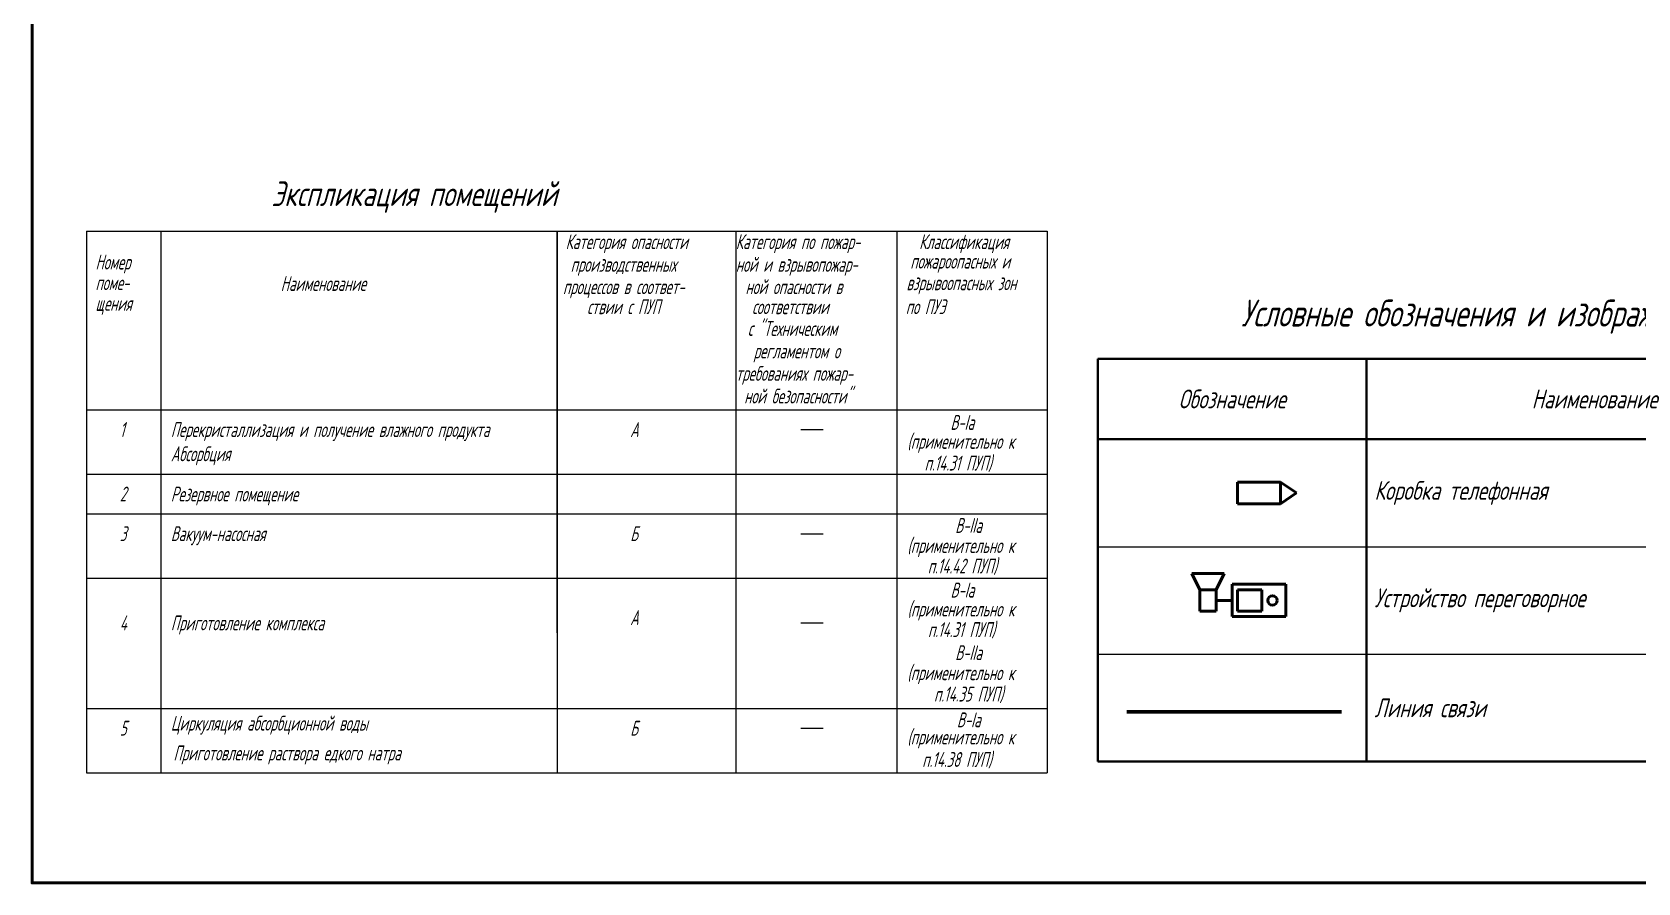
# Model space of a CAD drawing. Header units: millimetres. Extents: x 1337 to 8186, y 1899 to 5236.
# Drawn here: x 4542.2 to 5008.8, y 2207.2 to 2454.3 of the extents above; entities that cross this region are included whole.
import ezdxf

# ---------------------------------------------------------------- set-up
doc = ezdxf.new("R2010")
doc.units = ezdxf.units.MM
for name, color, linetype, lineweight in [('Линия связи (Вновь)', 3, 'Continuous', 60), ('Связь', 84, 'Continuous', 50), ('Строительный', 251, 'Continuous', 13), ('ТаБлица', 253, 'Continuous', 25), ('Формат - толстая линия', 7, 'Continuous', 50)]:
    doc.layers.add(name, color=color, linetype=linetype, lineweight=lineweight)
doc.styles.add('Simplex', font='simplex.shx', dxfattribs={"width": 0.7, "oblique": 15})

# ---------------------------------------------------------------- blocks, each defined once
blk = doc.blocks.new('A$C178B2837')
at = {"layer": 'Строительный', "ltscale": 100}
for p, q in [((0.55, 110.59), (194.41, 110.59)), ((0.55, 110.59), (0.55, 1.36)), ((15.55, 110.59), (15.55, 1.36)), ((95.55, 110.59), (95.55, 1.36)), ((95.55, 29.59), (95.55, 110.59)), ((131.6, 110.59), (131.6, 1.36)), ((164.09, 110.59), (164.09, 1.36)), ((194.41, 110.59), (194.41, 1.36)), ((0.55, 74.59), (194.41, 74.59)), ((144.74, 70.58), (149.21, 70.58)), ((0.55, 61.59), (194.41, 61.59)), ((0.55, 53.59), (194.41, 53.59)), ((144.74, 49.58), (149.21, 49.58)), ((0.55, 40.59), (194.41, 40.59)), ((144.74, 31.58), (149.21, 31.58)), ((0.55, 14.36), (194.41, 14.36)), ((144.74, 10.35), (149.21, 10.35)), ((0.55, 1.36), (194.41, 1.36))]:
    blk.add_line(p, q, dxfattribs=at)
at = {"layer": 'Строительный', "ltscale": 100, "style": 'Simplex', "oblique": 15}
for s, height, width, p in [('Экспликация помещений', 5, 0.7, (37.87, 115.66)), ('Категория опасности ', 3, 0.6, (97.26, 106.98)), ('Категория по пожар-', 3, 0.6, (131.6, 106.98)), ('Классификация ', 3, 0.6, (168.6, 106.98)), ('Номер', 3, 0.6, (2.38, 102.87)), ('производственных', 3, 0.6, (98.27, 102.4)), ('ной и взрывопожар-', 3, 0.6, (131.6, 102.4)), ('пожароопасных и', 3, 0.6, (166.81, 103.05)), ('поме-', 3, 0.6, (2.38, 98.71)), ('Наименование', 3, 0.6, (39.76, 98.54)), ('ной опасности в ', 3, 0.6, (133.55, 97.9)), ('взрывоопасных зон ', 3, 0.6, (166.03, 98.69)), ('процессов в соответ-', 3, 0.6, (96.72, 97.9)), ('щения', 3, 0.6, (2.38, 94.54)), ('ствии с ПУП', 3, 0.6, (101.6, 93.86)), ('соответствии', 3, 0.6, (134.89, 93.86)), ('по ПУЭ', 3, 0.6, (165.89, 93.86)), ('с "Техническим', 3, 0.6, (134.03, 89.47)), ('регламентом о', 3, 0.6, (135.19, 84.94)), ('требованиях пожар-', 3, 0.6, (131.57, 80.42)), ('ной безопасности"', 3, 0.6, (133.29, 75.85)), ('1', 3, 0.6, (7.29, 69.09)), ('Перекристаллизация и получение влажного продукта', 3, 0.6, (17.59, 69.09)), ('А', 3, 0.6, (110.29, 69.09)), ('В-Iа', 3, 0.6, (174.9, 70.53)), ('(применительно к', 3, 0.6, (166.22, 66.7)), ('Абсорбция', 3, 0.6, (17.59, 64.2)), ('п.14.31 ПУП)', 3, 0.6, (169.69, 62.32)), ('2', 3, 0.6, (7.29, 56.09)), ('Резервное помещение', 3, 0.6, (17.59, 56.09)), ('В-IIа ', 3, 0.6, (175.87, 49.75)), ('3', 3, 0.6, (7.29, 48.09)), ('Вакуум-насосная', 3, 0.6, (17.59, 48.09)), ('Б', 3, 0.6, (110.29, 48.09)), ('(применительно к', 3, 0.6, (166.22, 45.7)), ('п.14.42 ПУП)', 3, 0.6, (170.33, 41.56)), ('В-Iа', 3, 0.6, (174.93, 36.71)), ('(применительно к', 3, 0.6, (166.25, 32.89)), ('4', 3, 0.6, (7.29, 30.09)), ('Приготовление комплекса', 3, 0.6, (17.59, 30.09)), ('А', 3, 0.6, (110.29, 31.18)), ('п.14.31 ПУП)', 3, 0.6, (170.38, 28.74)), ('В-IIа ', 3, 0.6, (175.87, 24.09)), ('(применительно к', 3, 0.6, (166.22, 20.04)), ('п.14.35 ПУП)', 3, 0.6, (171.59, 15.73)), ('В-Iа', 3, 0.6, (176.21, 10.54)), ('5', 3, 0.6, (7.29, 8.86)), ('Циркуляция абсорбционной воды', 3, 0.6, (17.59, 9.87)), ('Б', 3, 0.6, (110.29, 8.86)), ('(применительно к', 3, 0.6, (166.22, 7.09)), ('Приготовление раствора едкого натра', 3, 0.6, (18.12, 3.86)), ('п.14.38 ПУП)', 3, 0.6, (169.22, 2.54))]:
    blk.add_text(s, height=height, dxfattribs=dict(at, width=width)).set_placement(p)
blk = doc.blocks.new('*T55')
at = {"layer": 'ТаБлица', "color": 0, "linetype": 'ByBlock', "lineweight": 40, "transparency": 16777216}
for p, q in [((0, 0), (210.6, 0)), ((0, 0), (0, -117)), ((78, 0), (78, -117)), ((210.6, 0), (210.6, -117)), ((0, -23.4), (210.6, -23.4)), ((0, -117), (210.6, -117))]:
    blk.add_line(p, q, dxfattribs=at)
at = {"layer": 'ТаБлица', "color": 5, "linetype": 'ByBlock', "lineweight": 25, "transparency": 16777216}
for p, q in [((0, -54.6), (210.6, -54.6)), ((0, -85.8), (210.6, -85.8))]:
    blk.add_line(p, q, dxfattribs=at)
at = {"layer": 'ТаБлица', "color": 2, "transparency": 16777216, "char_height": 5.46, "style": 'Simplex'}
for s, insert, width, attachment_point in [('Обозначение', (39, -11.7), 78.0015, 5), ('Наименование', (144.3, -11.7), 132.6015, 5), ('Коробка телефонная', (80.34, -39), 127.9215, 4), ('Устройство переговорное', (80.34, -70.2), 127.9215, 4), ('Линия связи', (80.34, -101.4), 127.9215, 4)]:
    blk.add_mtext(s, dxfattribs=dict(at, insert=insert, width=width, attachment_point=attachment_point))
blk = doc.blocks.new('A$C19E7192F')
at = {"layer": 'Связь'}
for p, q in [((0, 4), (0, 0)), ((8, 4), (0, 4)), ((8, 0), (8, 4)), ((11, 2), (8, 4)), ((8, 0), (11, 2)), ((0, 0), (8, 0))]:
    blk.add_line(p, q, dxfattribs=at)
blk = doc.blocks.new('A$C20EB2E6C')
at = {"layer": 'Связь'}
for p, q in [((1, 13), (1, 16)), ((1, 16), (5, 16)), ((8, 17.5), (5, 16)), ((5, 16), (5, 13)), ((8, 11.5), (8, 17.5)), ((5, 13), (1, 13)), ((3, 13), (3, 10)), ((8, 11.5), (5, 13)), ((0, 0), (0, 10)), ((0, 10), (6, 10)), ((1, 4.5), (1, 9)), ((1, 9), (5, 9)), ((5, 9), (5, 4.5)), ((6, 10), (6, 0)), ((5, 4.5), (1, 4.5)), ((6, 0), (0, 0))]:
    blk.add_line(p, q, dxfattribs=at)
blk.add_circle((3, 2.5), 0.868, dxfattribs=at)

msp = doc.modelspace()

# ---------------------------------------------------------------- linework, layer by layer
at = {"layer": 'Линия связи (Вновь)'}
msp.add_line((4860.31, 2256.9), (4922.71, 2256.9), dxfattribs=at)
at = {"layer": 'Формат - толстая линия'}
msp.add_lwpolyline([(4542.22, 2938.94), (5549.28, 2938.94), (5549.28, 2207.23), (4542.22, 2207.23)], close=True, dxfattribs=at)

# ---------------------------------------------------------------- block references
msp.add_blockref('*T55', (4851.94, 2359.46))
at = {"layer": 'Линия связи (Вновь)', "xscale": 1.44, "yscale": 1.44, "zscale": 1.44}
msp.add_blockref('A$C178B2837', (4557.21, 2237.23), dxfattribs=at)
at = {"layer": 'Связь', "xscale": 1.56, "yscale": 1.56, "zscale": 1.56}
msp.add_blockref('A$C19E7192F', (4892.5, 2317.34), dxfattribs=at)
at = {"layer": 'Связь', "xscale": 1.56, "yscale": 1.56, "zscale": 1.56, "rotation": 90}
msp.add_blockref('A$C20EB2E6C', (4906.54, 2284.58), dxfattribs=at)

# ---------------------------------------------------------------- texts
at = {"layer": 'ТаБлица', "color": 2, "insert": (4962.03, 2371.64), "char_height": 7.8, "width": 288.4211, "attachment_point": 5, "style": 'Simplex'}
msp.add_mtext('Условные обозначения и изображения', dxfattribs=at)

doc.saveas('drawing.dxf')
